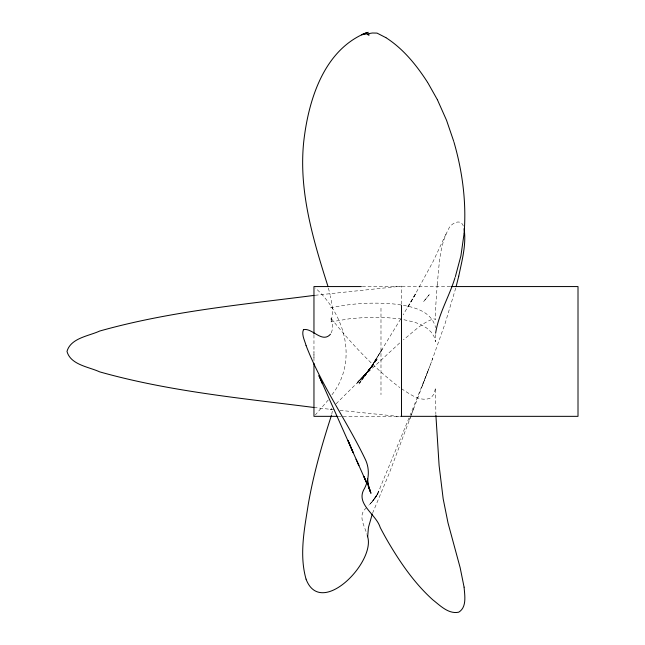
<?xml version="1.0" encoding="UTF-8"?>
<svg xmlns="http://www.w3.org/2000/svg" width="645" height="645" viewBox="0 0 645 645"><rect width="100%" height="100%" fill="white"/><g stroke="black" fill="none" stroke-linecap="round" stroke-linejoin="round"><path stroke-width="0.48" stroke-dasharray="3.23 2.42" d="M313.962 357.814L313.962 351.452M435.504 334.602L435.625 341.761L433.988 336.408L430.916 331.82L426.579 327.966L421.137 324.782L414.759 322.218L399.868 318.799L383.227 317.332L366.167 317.421L350.017 318.686L330.417 321.984C334.102 313.736 332.094 304.343 330.329 295.878M437.221 284.663L435.56 308.794L435.625 319.686L433.988 318.759C422.015 322.444 413.082 332.288 403.391 339.794M437.221 284.63C439.172 266.046 439.342 246.301 448.364 229.443C450.597 223.331 461.215 217.688 463.529 226.677M455.709 288.138L445.227 323.129L431.594 361.506M331.756 414.356L332.441 410.43M372.584 513.186L389.427 472.874L410.204 417.944M410.543 417.041L414.275 407.124M409.398 419.992L430.409 364.635M422.265 385.992L432.771 358.378M427.99 370.907L410.18 415.178M409.051 417.92L378.107 492.554L374.156 499.399M446.034 233.974L433.15 261.41L416.88 291.322L403.149 314.849M331.272 332.868C333.465 328.007 332.352 322.298 330.417 317.55C350.977 343.253 373.6 367.666 399.868 387.637M369.464 504.688L376.841 495.755L371.335 502.721L378.688 492.361L376.325 496.134L373.197 500.609L380.236 488.918M376.325 496.134L377.849 493.344M408.18 306.512L416.025 293.257L407.648 307.391M400.65 318.993L372.399 365.102L382.533 348.929L373.737 362.409M331.998 394.724C358.225 360.878 345.107 314.671 315.349 287.968M364.965 376.051L375.833 359.942L359.555 382.969L377.833 358.362L367.344 371.963L376.285 359.539M358.999 384.033L369.577 368.988L361.442 379.655L370.778 367.61L362.756 377.535L371.447 366.924L363.482 376.422L371.568 366.803L363.619 376.228L372.383 366.15L364.498 375.043L372.713 365.981L357.249 383.146L365.215 374.326L357.394 382.517M328.273 399.964L315.349 414.937M366.553 507.744C357.217 515.266 364.465 525.49 366.932 534.334M372.383 501.56L368.48 505.712M331.683 408.406L330.417 409.72L332.175 409.76M336.118 403.794L366.167 373.931L399.868 342.817M364.739 375.148L357.056 382.856L364.062 375.962M330.417 307.891C350.477 303.481 371.214 302.255 391.684 303.755C407.963 305.609 431.102 308.713 435.625 327.676M315.115 295.281L401.512 286.162L401.512 304.488M362.337 286.565L450.017 286.565M338.149 416.339L342.181 416.339M343.188 416.339L399.626 416.339M334.029 409.72L315.115 407.624M339.98 410.341L399.529 416.541M401.416 388.677C409.922 393.998 420.435 402.544 430.916 397.884L433.988 394.079L435.625 387.806L435.851 414.316M328.426 288.097L330.143 295.039M380.985 308.197L380.985 394.716M313.962 334.9L313.962 360.692M429.207 294.733L423.443 301.812L429.207 294.733M365.151 374.495L357.612 382.372L365.151 374.495"/><path stroke-width="0.97" d="M367.65 536.737L368.456 527.384L372.286 514.017M464.094 233.321C466.569 202.675 462.497 171.707 453.999 142.239M464.069 233.659L460.917 255.823L455.378 276.584M435.625 333.191C438.632 313.655 449.388 296.361 455.039 277.584M458.74 276.181C461.909 260.725 466.529 244.471 464.086 228.685M458.732 276.213L456.112 286.622M331.417 415.485C321.96 444.534 313.534 473.994 308.302 504.132C304.496 528.707 299.095 554.563 306.028 579.073M303.416 329.708C301.368 334.658 304.746 340.504 306.028 345.389M330.498 334.166C322.089 343.825 312.083 327.418 303.432 329.684M364.377 33.572C323.04 51.536 308.117 101.475 303.626 142.674C298.732 191.871 313.236 240.061 327.958 286.364M364.143 33.661L361.619 34.782L372.383 33.008L377.019 33.097L385.871 37.636M364.264 33.613L368.295 32.29M364.844 33.403L366.215 32.919M366.328 32.887L367.457 32.532M314.115 295.402C242.31 304.609 169.562 311.333 99.661 331.046C88.825 336.085 70.684 337.996 66.991 351.452C70.684 364.917 88.825 366.82 99.661 371.859C169.562 391.571 242.31 398.304 314.115 407.503M361.329 286.565L313.962 286.565L313.962 333.9M451.024 286.565L578.009 286.565L578.009 416.339L400.634 416.339M337.142 416.339L313.962 416.339L313.962 363.256M367.448 34.564L369.19 35.015L368.255 34.661M385.992 37.716C403.351 48.827 416.581 65.29 427.627 82.431M427.933 82.923L437.366 99.685M437.503 99.967L446.558 120.317L453.774 141.457M356.064 459.256L358.862 465.368L318.904 375.592L322.468 383.614L320.976 380.276M357.999 463.473L366.795 483.234M368.505 487.185L370.544 492.087L368.448 486.241L370.956 493.304L367.723 482.903L368.456 486.636L367.65 478.775M366.989 483.661L363.974 476.607L366.876 483.379M306.061 345.486C321.379 385.533 346.72 420.596 365.167 459.079C369.811 468.359 369.117 479.549 364.514 488.41C354.879 503.81 376.116 513.944 380.211 527.505C382.848 532.593 385.621 537.616 388.516 542.574C400.787 563.367 414.743 583.54 432.771 599.794C440.116 605.534 448.565 614.371 458.732 612.186C467.061 607.155 464.674 595.246 464.094 587.176M306.061 579.17C321.089 619.039 377.019 560.674 367.287 535.648M464.078 587.095L460.151 567.681L448.017 522.942L443.171 498.795L439.108 465.577L435.899 415.332M401.512 305.287L401.512 416.581M353.121 452.613L347.994 440.374L353.121 452.613"/></g></svg>
